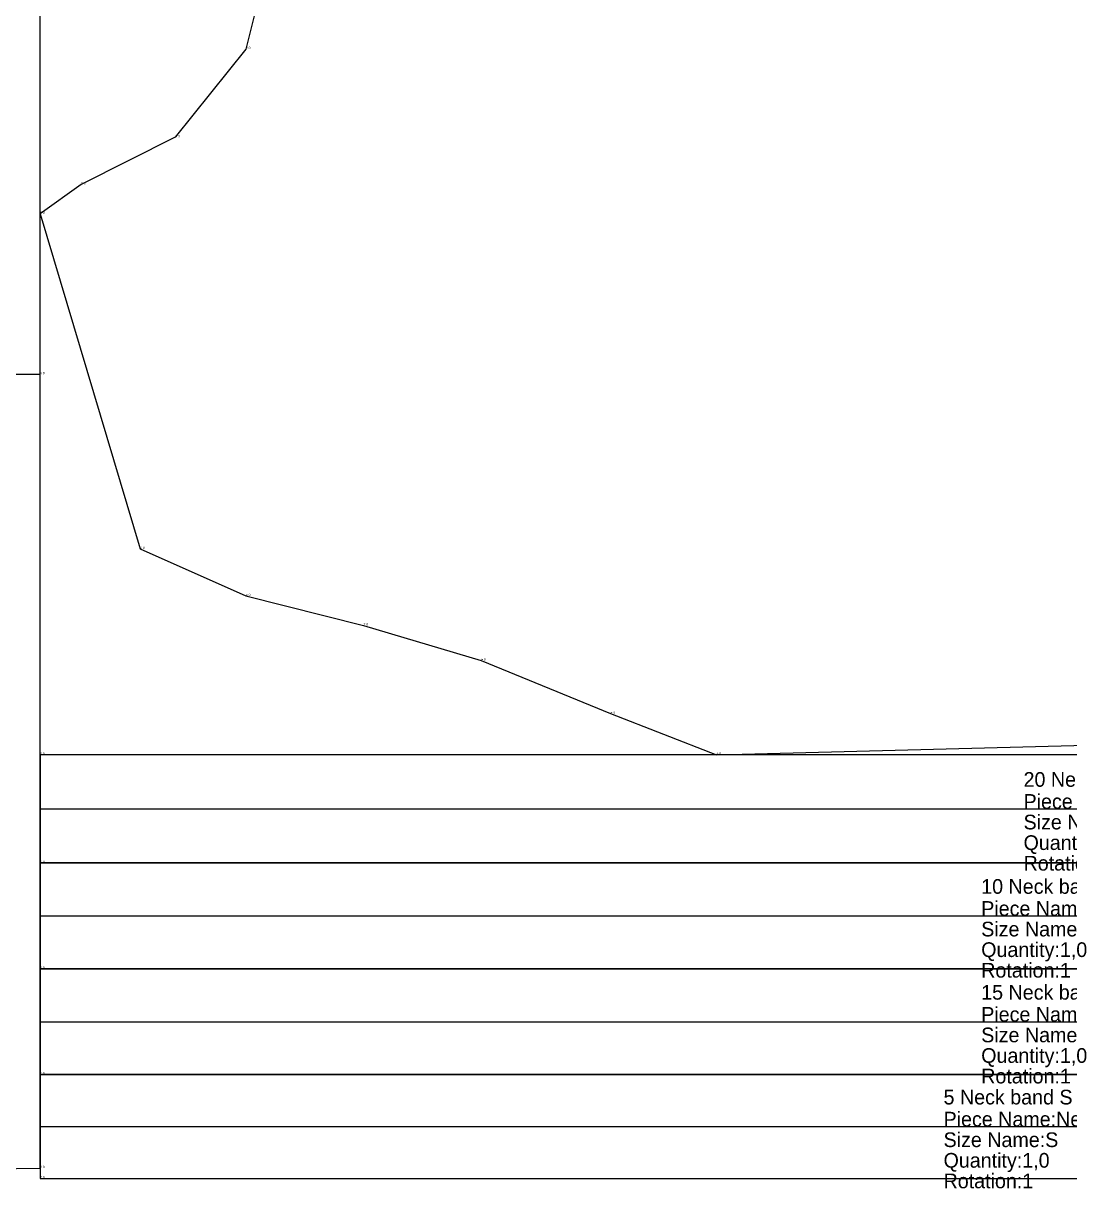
# Model space of a CAD drawing. Extents: x 0 to 2895, y 14 to 1602.
# Drawn here: x 1457.8 to 1813.4, y 21 to 420.3 of the extents above; entities that cross this region are included whole.
import ezdxf

# ---------------------------------------------------------------- set-up
doc = ezdxf.new("R2010")
doc.units = 0
for name, color, linetype in [('1', 1, 'CONTINUOUS'), ('15', 7, 'CONTINUOUS'), ('5', 3, 'CONTINUOUS'), ('7', 5, 'CONTINUOUS')]:
    doc.layers.add(name, color=color, linetype=linetype)

# ---------------------------------------------------------------- blocks, each defined once
blk = doc.blocks.new('M0005_Neck-band')
at = {"layer": '1'}
blk.add_lwpolyline([(2077.8, 62.8), (1463.4, 62.8), (1463.4, 27.5), (2077.8, 27.5)], close=True, dxfattribs=at)
at = {"layer": '5'}
blk.add_line((1463.4, 45.15), (2077.8, 45.15), dxfattribs=at)
at = {"layer": '7'}
blk.add_line((1555.56, 45.15), (1985.64, 45.15), dxfattribs=at)
at = {"layer": '1'}
for s, height, p in [('# 0', 0.8, (1463.4, 62.8)), ('Piece Name:Neck band', 5, (1770.6, 45.15)), ('Size Name:S', 5, (1770.6, 38.15)), ('Quantity:1,0', 5, (1770.6, 31.15)), ('# 0', 0.8, (1463.4, 27.5)), ('Rotation:1', 5, (1770.6, 24.15))]:
    blk.add_text(s, height=height, dxfattribs=at).set_placement(p)
at = {"layer": '15'}
blk.add_text('5 Neck band S b1', height=5, dxfattribs=at).set_placement((1770.6, 52.65))
blk = doc.blocks.new('M0010_Neck-band')
at = {"layer": '1'}
blk.add_lwpolyline([(2103.4, 134.8), (1463.4, 134.8), (1463.4, 98.8), (2103.4, 98.8)], close=True, dxfattribs=at)
at = {"layer": '5'}
blk.add_line((1463.4, 116.8), (2103.4, 116.8), dxfattribs=at)
at = {"layer": '7'}
blk.add_line((1559.4, 116.8), (2007.4, 116.8), dxfattribs=at)
at = {"layer": '1'}
for s, height, p in [('# 0', 0.8, (1463.4, 134.8)), ('Piece Name:Neck band', 5, (1783.4, 116.8)), ('Size Name:M', 5, (1783.4, 109.8)), ('Quantity:1,0', 5, (1783.4, 102.8)), ('Rotation:1', 5, (1783.4, 95.8)), ('# 0', 0.8, (1463.4, 98.8))]:
    blk.add_text(s, height=height, dxfattribs=at).set_placement(p)
at = {"layer": '15'}
blk.add_text('10 Neck band M b1', height=5, dxfattribs=at).set_placement((1783.4, 124.3))
blk = doc.blocks.new('M0011_Front')
at = {"layer": '1'}
blk.add_lwpolyline([(1543.4, 451.6), (1533.4, 411.6), (1509.4, 381.6), (1477.4, 365.6), (1463.4, 355.6), (1497.4, 241.6), (1533.4, 225.6), (1573.4, 215.6), (1613.4, 203.6), (1657.4, 185.6), (1693.4, 171.6), (1923.4, 177.6), (2183.4, 181.6)], dxfattribs=at)
for p in [(1533.4, 411.6), (1509.4, 381.6), (1477.4, 365.6), (1463.4, 355.6), (1497.4, 241.6), (1533.4, 225.6), (1573.4, 215.6), (1613.4, 203.6), (1657.4, 185.6), (1693.4, 171.6)]:
    blk.add_text('# 0', height=0.8, dxfattribs=at).set_placement(p)
blk = doc.blocks.new('M0012_Back')
at = {"layer": '1'}
blk.add_lwpolyline([(745.4, 301), (740.4, 256), (733.4, 226), (723.4, 205), (757.4, 91), (793.4, 75), (833.4, 65), (873.4, 53), (917.4, 35), (953.4, 21), (1183.4, 27), (1463.4, 31), (1463.4, 301), (1463.4, 571), (1183.4, 575), (953.4, 581), (917.4, 567), (873.4, 549), (833.4, 537), (793.4, 527), (757.4, 511), (723.4, 397), (733.4, 376), (740.4, 346)], close=True, dxfattribs=at)
at = {"layer": '5'}
blk.add_line((723.4, 301), (1463.4, 301), dxfattribs=at)
at = {"layer": '1'}
for p in [(1463.4, 301), (1463.4, 31)]:
    blk.add_text('# 0', height=0.8, dxfattribs=at).set_placement(p)
blk = doc.blocks.new('M0015_Neck-band')
at = {"layer": '1'}
blk.add_lwpolyline([(2103.4, 98.8), (1463.4, 98.8), (1463.4, 62.8), (2103.4, 62.8)], close=True, dxfattribs=at)
at = {"layer": '5'}
blk.add_line((1463.4, 80.8), (2103.4, 80.8), dxfattribs=at)
at = {"layer": '7'}
blk.add_line((1559.4, 80.8), (2007.4, 80.8), dxfattribs=at)
at = {"layer": '1'}
for s, height, p in [('# 0', 0.8, (1463.4, 98.8)), ('Piece Name:Neck band', 5, (1783.4, 80.8)), ('Size Name:M', 5, (1783.4, 73.8)), ('Quantity:1,0', 5, (1783.4, 66.8)), ('Rotation:1', 5, (1783.4, 59.8)), ('# 0', 0.8, (1463.4, 62.8))]:
    blk.add_text(s, height=height, dxfattribs=at).set_placement(p)
at = {"layer": '15'}
blk.add_text('15 Neck band M b2', height=5, dxfattribs=at).set_placement((1783.4, 88.3))
blk = doc.blocks.new('M0020_Neck-band')
at = {"layer": '1'}
blk.add_lwpolyline([(2132.2, 171.6), (1463.4, 171.6), (1463.4, 134.8), (2132.2, 134.8)], close=True, dxfattribs=at)
at = {"layer": '5'}
blk.add_line((1463.4, 153.2), (2132.2, 153.2), dxfattribs=at)
at = {"layer": '7'}
blk.add_line((1563.72, 153.2), (2031.88, 153.2), dxfattribs=at)
at = {"layer": '1'}
for s, height, p in [('# 0', 0.8, (1463.4, 171.6)), ('Piece Name:Neck band', 5, (1797.8, 153.2)), ('Size Name:L', 5, (1797.8, 146.2)), ('Quantity:1,0', 5, (1797.8, 139.2)), ('Rotation:1', 5, (1797.8, 132.2)), ('# 0', 0.8, (1463.4, 134.8))]:
    blk.add_text(s, height=height, dxfattribs=at).set_placement(p)
at = {"layer": '15'}
blk.add_text('20 Neck band L b1', height=5, dxfattribs=at).set_placement((1797.8, 160.7))

msp = doc.modelspace()

# ---------------------------------------------------------------- block references
for name in ['M0011_Front', 'M0012_Back', 'M0020_Neck-band', 'M0010_Neck-band', 'M0015_Neck-band', 'M0005_Neck-band']:
    msp.add_blockref(name, (0, 0))

doc.saveas('drawing.dxf')
